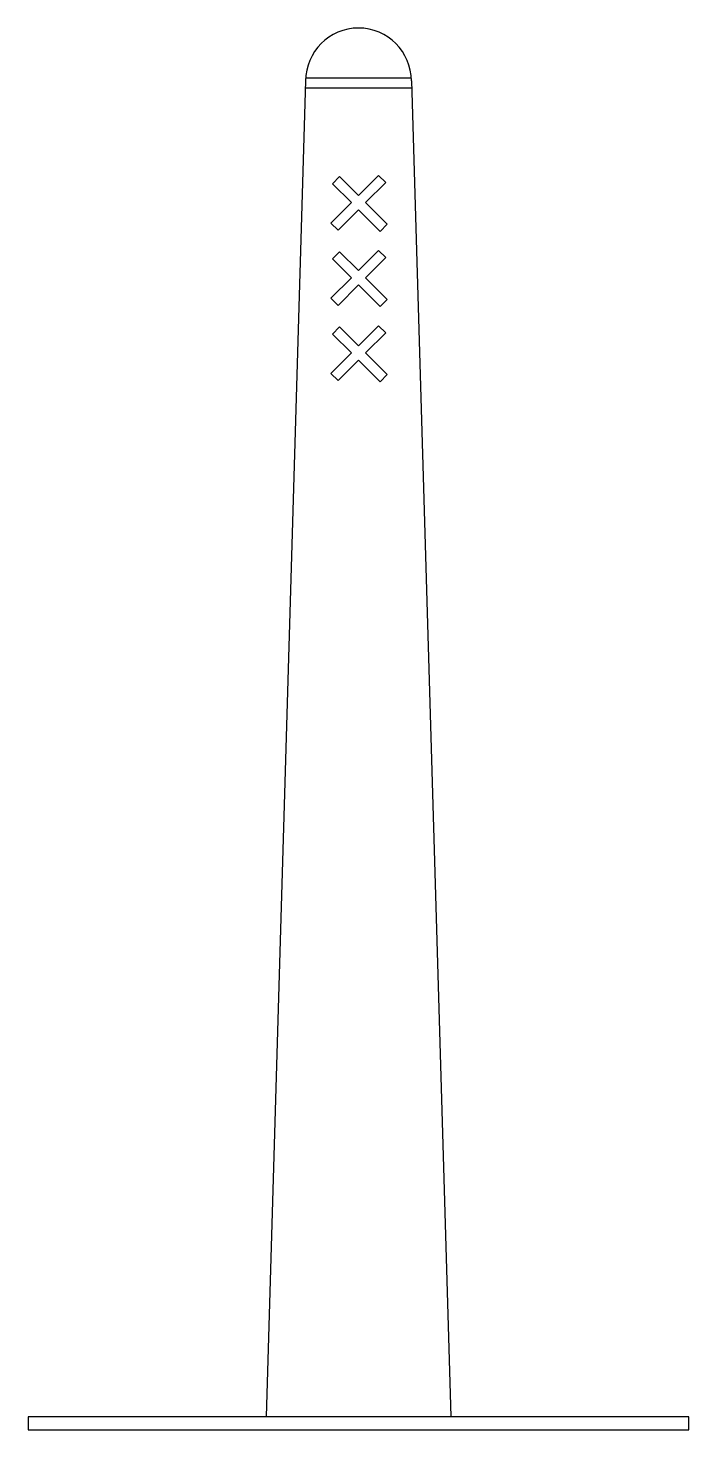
# Model space of a CAD drawing. Header units: metres. Extents: x -0.25 to 0.25, y -0.31 to 0.75.
import ezdxf

# ---------------------------------------------------------------- set-up
doc = ezdxf.new("R2010")
doc.units = ezdxf.units.M

msp = doc.modelspace()

# ---------------------------------------------------------------- linework, layer by layer
for p, q in [((-0.0399, 0.7124), (0.0399, 0.7124)), ((-0.0399, 0.7049), (0.0399, 0.7049)), ((-0.0143, 0.6377), (-0.0197, 0.6323)), ((0, 0.6234), (-0.0143, 0.6377)), ((0, 0.6234), (0.0152, 0.6386)), ((0.0152, 0.6386), (0.0206, 0.6332)), ((-0.0054, 0.618), (-0.0197, 0.6323)), ((0.0206, 0.6332), (0.0054, 0.618)), ((-0.0209, 0.6025), (-0.0054, 0.618)), ((0.0218, 0.6016), (0.0054, 0.618)), ((-0.0155, 0.5971), (0, 0.6126)), ((0, 0.6126), (0.0164, 0.5962)), ((-0.0155, 0.5971), (-0.0209, 0.6025)), ((0.0164, 0.5962), (0.0218, 0.6016)), ((-0.0143, 0.5809), (-0.0197, 0.5755)), ((-0.0054, 0.5612), (-0.0197, 0.5755)), ((0, 0.5666), (-0.0143, 0.5809)), ((0, 0.5666), (0.0152, 0.5818)), ((0.0206, 0.5764), (0.0054, 0.5612)), ((0.0152, 0.5818), (0.0206, 0.5764)), ((-0.0209, 0.5457), (-0.0054, 0.5612)), ((-0.0155, 0.5403), (0, 0.5558)), ((0, 0.5558), (0.0164, 0.5394)), ((0.0218, 0.5448), (0.0054, 0.5612)), ((-0.0155, 0.5403), (-0.0209, 0.5457)), ((0.0164, 0.5394), (0.0218, 0.5448)), ((-0.0143, 0.524), (-0.0197, 0.5186)), ((0, 0.5098), (-0.0143, 0.524)), ((0, 0.5098), (0.0152, 0.5249)), ((0.0206, 0.5195), (0.0054, 0.5044)), ((0.0152, 0.5249), (0.0206, 0.5195)), ((-0.0054, 0.5044), (-0.0197, 0.5186)), ((-0.0209, 0.4889), (-0.0054, 0.5044)), ((-0.0155, 0.4835), (0, 0.499)), ((0, 0.499), (0.0164, 0.4826)), ((0.0218, 0.488), (0.0054, 0.5044)), ((-0.0155, 0.4835), (-0.0209, 0.4889)), ((0.0164, 0.4826), (0.0218, 0.488))]:
    msp.add_line(p, q)
at = {"flags": 128}
for points in [[(-0.04, 0.71), (-0.061, 0), (-0.0699, -0.3)], [(0.04, 0.71), (0.061, 0), (0.0699, -0.3)]]:
    msp.add_lwpolyline(points, dxfattribs=at)
msp.add_lwpolyline([(-0.25, -0.31), (0.25, -0.31), (0.25, -0.3), (-0.25, -0.3), (-0.25, -0.31)], close=True, dxfattribs=at)
msp.add_arc((0, 0.71), 0.04, 0, 180)

doc.saveas('drawing.dxf')
